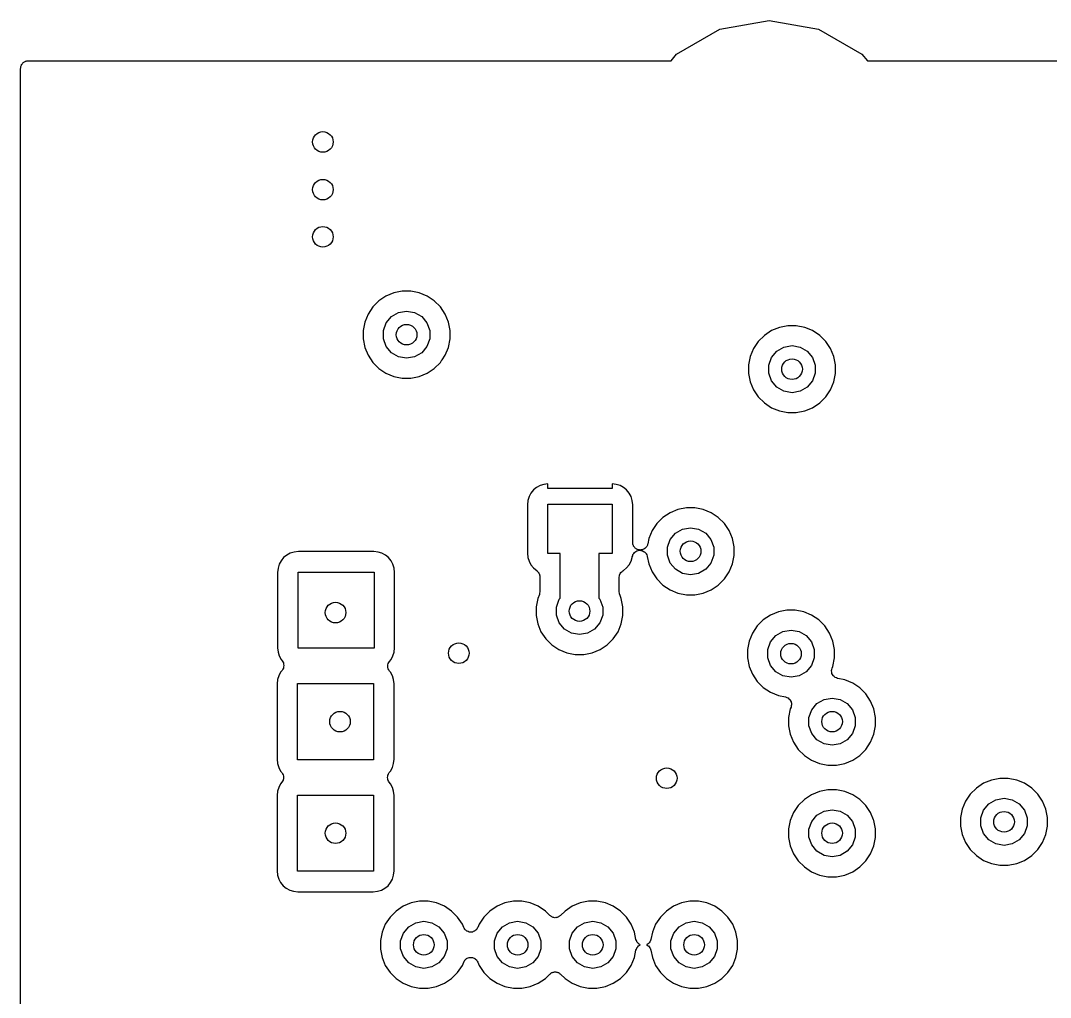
# Model space of a CAD drawing. Extents: x 91.4 to 190.2, y -113.9 to -59.9.
# Drawn here: x 91.39 to 111.69, y -79.19 to -59.93 of the extents above; entities that cross this region are included whole.
import ezdxf

# ---------------------------------------------------------------- set-up
doc = ezdxf.new("R2010")
doc.units = 0
doc.header["$MEASUREMENT"] = 0
doc.layers.add('BLACK', color=7, linetype='CONTINUOUS')

msp = doc.modelspace()

# ---------------------------------------------------------------- linework, layer by layer
at = {"layer": 'BLACK', "linetype": 'CONTINUOUS'}
for p, q in [((104.322, -60.592), (105.178, -60.0983)), ((105.178, -60.0983), (106.15, -59.9268)), ((106.15, -59.9268), (107.122, -60.0983)), ((107.122, -60.0983), (107.978, -60.592)), ((104.215, -60.72), (104.322, -60.592)), ((107.978, -60.592), (108.085, -60.72)), ((91.39, -60.87), (91.3923, -60.8571)), ((91.39, -94.1997), (91.39, -60.87)), ((91.3923, -60.844), (91.3968, -60.8316)), ((91.3923, -60.8571), (91.3923, -60.844)), ((91.3968, -60.8316), (91.399, -60.8187)), ((91.399, -60.8187), (91.4056, -60.8073)), ((91.4056, -60.8073), (91.4101, -60.795)), ((91.4101, -60.795), (91.4185, -60.7849)), ((91.4185, -60.7849), (91.4251, -60.7736)), ((91.4251, -60.7736), (91.4351, -60.7651)), ((91.4351, -60.7651), (91.4436, -60.7551)), ((91.4436, -60.7551), (91.4549, -60.7485)), ((91.4549, -60.7485), (91.465, -60.7401)), ((91.465, -60.7401), (91.4773, -60.7356)), ((91.4773, -60.7356), (91.4887, -60.729)), ((91.4887, -60.729), (91.5016, -60.7268)), ((91.5016, -60.7268), (91.514, -60.7223)), ((91.514, -60.7223), (91.5271, -60.7223)), ((91.5271, -60.7223), (91.54, -60.72)), ((91.54, -60.72), (104.215, -60.72)), ((108.085, -60.72), (179.163, -60.72)), ((98.594, -65.3604), (98.4536, -65.4542)), ((98.75, -65.2957), (98.594, -65.3604)), ((98.9156, -65.2628), (98.75, -65.2957)), ((99.0844, -65.2628), (98.9156, -65.2628)), ((99.25, -65.2957), (99.0844, -65.2628)), ((99.406, -65.3604), (99.25, -65.2957)), ((99.5464, -65.4542), (99.406, -65.3604)), ((98.3342, -65.5736), (98.2404, -65.714)), ((98.4536, -65.4542), (98.3342, -65.5736)), ((99.6658, -65.5736), (99.5464, -65.4542)), ((99.7596, -65.714), (99.6658, -65.5736)), ((98.2404, -65.714), (98.1757, -65.87)), ((98.5979, -65.8879), (98.7016, -65.7644)), ((98.7016, -65.7644), (98.8412, -65.6837)), ((98.8412, -65.6837), (99, -65.6557)), ((99, -65.6557), (99.1588, -65.6837)), ((99.1588, -65.6837), (99.2984, -65.7644)), ((99.2984, -65.7644), (99.4021, -65.8879)), ((99.8243, -65.87), (99.7596, -65.714)), ((98.1757, -65.87), (98.1428, -66.0356)), ((98.5428, -66.0394), (98.5979, -65.8879)), ((99.4021, -65.8879), (99.4572, -66.0394)), ((99.8572, -66.0356), (99.8243, -65.87)), ((106.35, -65.9757), (106.194, -66.0404)), ((106.516, -65.9428), (106.35, -65.9757)), ((106.684, -65.9428), (106.516, -65.9428)), ((106.85, -65.9757), (106.684, -65.9428)), ((107.006, -66.0404), (106.85, -65.9757)), ((98.1428, -66.0356), (98.1428, -66.2044)), ((98.5428, -66.2006), (98.5428, -66.0394)), ((99.4572, -66.0394), (99.4572, -66.2006)), ((99.8572, -66.2044), (99.8572, -66.0356)), ((106.054, -66.1342), (105.934, -66.2536)), ((106.194, -66.0404), (106.054, -66.1342)), ((107.146, -66.1342), (107.006, -66.0404)), ((107.266, -66.2536), (107.146, -66.1342)), ((98.1428, -66.2044), (98.1757, -66.37)), ((98.1757, -66.37), (98.2404, -66.526)), ((98.5979, -66.3521), (98.5428, -66.2006)), ((98.7016, -66.4756), (98.5979, -66.3521)), ((99.4021, -66.3521), (99.2984, -66.4756)), ((99.4572, -66.2006), (99.4021, -66.3521)), ((99.7596, -66.526), (99.8243, -66.37)), ((99.8243, -66.37), (99.8572, -66.2044)), ((105.84, -66.394), (105.776, -66.55)), ((105.934, -66.2536), (105.84, -66.394)), ((106.302, -66.4444), (106.441, -66.3637)), ((106.441, -66.3637), (106.6, -66.3357)), ((106.6, -66.3357), (106.759, -66.3637)), ((106.759, -66.3637), (106.898, -66.4444)), ((107.36, -66.394), (107.266, -66.2536)), ((107.424, -66.55), (107.36, -66.394)), ((98.2404, -66.526), (98.3342, -66.6664)), ((98.8412, -66.5563), (98.7016, -66.4756)), ((99, -66.5843), (98.8412, -66.5563)), ((99.1588, -66.5563), (99, -66.5843)), ((99.2984, -66.4756), (99.1588, -66.5563)), ((99.6986, -66.6175), (99.7596, -66.526)), ((105.776, -66.55), (105.743, -66.7156)), ((106.143, -66.7194), (106.198, -66.5679)), ((106.198, -66.5679), (106.302, -66.4444)), ((106.898, -66.4444), (107.002, -66.5679)), ((107.002, -66.5679), (107.057, -66.7194)), ((107.457, -66.7156), (107.424, -66.55)), ((98.3342, -66.6664), (98.4536, -66.7858)), ((98.4536, -66.7858), (98.594, -66.8796)), ((99.406, -66.8796), (99.5464, -66.7858)), ((99.5464, -66.7858), (99.6658, -66.6664)), ((99.6658, -66.6664), (99.6985, -66.6175)), ((99.6985, -66.6175), (99.6986, -66.6175)), ((105.743, -66.7156), (105.743, -66.8844)), ((106.143, -66.8806), (106.143, -66.7194)), ((107.057, -66.7194), (107.057, -66.8806)), ((107.457, -66.8844), (107.457, -66.7156)), ((98.594, -66.8796), (98.75, -66.9443)), ((98.75, -66.9443), (98.9156, -66.9772)), ((98.9156, -66.9772), (99.0844, -66.9772)), ((99.0844, -66.9772), (99.25, -66.9443)), ((99.25, -66.9443), (99.406, -66.8796)), ((105.743, -66.8844), (105.776, -67.05)), ((106.198, -67.0321), (106.143, -66.8806)), ((107.057, -66.8806), (107.002, -67.0321)), ((107.424, -67.05), (107.457, -66.8844)), ((105.776, -67.05), (105.84, -67.206)), ((105.84, -67.206), (105.934, -67.3464)), ((106.302, -67.1556), (106.198, -67.0321)), ((106.441, -67.2363), (106.302, -67.1556)), ((106.898, -67.1556), (106.759, -67.2363)), ((107.002, -67.0321), (106.898, -67.1556)), ((107.266, -67.3464), (107.36, -67.206)), ((107.36, -67.206), (107.424, -67.05)), ((105.934, -67.3464), (106.054, -67.4658)), ((106.6, -67.2643), (106.441, -67.2363)), ((106.759, -67.2363), (106.6, -67.2643)), ((107.146, -67.4658), (107.266, -67.3464)), ((106.054, -67.4658), (106.194, -67.5596)), ((106.194, -67.5596), (106.35, -67.6243)), ((106.85, -67.6243), (107.006, -67.5596)), ((107.006, -67.5596), (107.146, -67.4658)), ((106.35, -67.6243), (106.516, -67.6572)), ((106.516, -67.6572), (106.684, -67.6572)), ((106.684, -67.6572), (106.85, -67.6243)), ((101.501, -69.1808), (101.451, -69.2417)), ((101.562, -69.1308), (101.501, -69.1808)), ((101.631, -69.0937), (101.562, -69.1308)), ((101.707, -69.0708), (101.631, -69.0937)), ((101.785, -69.0631), (101.707, -69.0708)), ((101.785, -69.155), (101.785, -69.0631)), ((103.055, -69.155), (101.785, -69.155)), ((103.133, -69.0708), (103.055, -69.0631)), ((103.055, -69.0631), (103.055, -69.155)), ((103.209, -69.0937), (103.133, -69.0708)), ((103.278, -69.1308), (103.209, -69.0937)), ((103.339, -69.1808), (103.278, -69.1308)), ((103.389, -69.2417), (103.339, -69.1808)), ((101.391, -69.3866), (101.382, -69.4724)), ((101.414, -69.3112), (101.391, -69.3866)), ((101.451, -69.2417), (101.414, -69.3112)), ((103.426, -69.3112), (103.389, -69.2417)), ((103.449, -69.3866), (103.426, -69.3112)), ((103.458, -69.4724), (103.449, -69.3866)), ((101.382, -69.4724), (101.382, -70.4276)), ((101.785, -70.435), (101.785, -69.465)), ((101.785, -69.465), (103.055, -69.465)), ((103.055, -69.465), (103.055, -70.435)), ((103.458, -70.2162), (103.458, -69.4724)), ((104.194, -69.6304), (104.054, -69.7242)), ((104.35, -69.5657), (104.194, -69.6304)), ((104.516, -69.5328), (104.35, -69.5657)), ((104.684, -69.5328), (104.516, -69.5328)), ((104.85, -69.5657), (104.684, -69.5328)), ((105.006, -69.6304), (104.85, -69.5657)), ((105.146, -69.7242), (105.006, -69.6304)), ((103.934, -69.8436), (103.84, -69.984)), ((104.054, -69.7242), (103.934, -69.8436)), ((105.266, -69.8436), (105.146, -69.7242)), ((105.36, -69.984), (105.266, -69.8436)), ((103.84, -69.984), (103.776, -70.14)), ((104.198, -70.1579), (104.302, -70.0344)), ((104.302, -70.0344), (104.441, -69.9537)), ((104.441, -69.9537), (104.6, -69.9257)), ((104.6, -69.9257), (104.759, -69.9537)), ((104.759, -69.9537), (104.898, -70.0344)), ((104.898, -70.0344), (105.002, -70.1579)), ((105.424, -70.14), (105.36, -69.984)), ((103.46, -70.2276), (103.458, -70.2162)), ((103.459, -70.239), (103.46, -70.2276)), ((103.464, -70.253), (103.459, -70.239)), ((103.755, -70.2455), (103.751, -70.2562)), ((103.776, -70.14), (103.755, -70.2455)), ((104.143, -70.3094), (104.198, -70.1579)), ((105.002, -70.1579), (105.057, -70.3094)), ((105.457, -70.3056), (105.424, -70.14)), ((96.7062, -70.4287), (96.6367, -70.4658)), ((96.7816, -70.4058), (96.7062, -70.4287)), ((96.8674, -70.3973), (96.7816, -70.4058)), ((98.3526, -70.3973), (96.8674, -70.3973)), ((98.4384, -70.4058), (98.3526, -70.3973)), ((98.5138, -70.4287), (98.4384, -70.4058)), ((98.5833, -70.4658), (98.5138, -70.4287)), ((101.382, -70.4276), (101.391, -70.5134)), ((102.029, -70.435), (101.785, -70.435)), ((102.029, -71.3128), (102.029, -70.435)), ((103.055, -70.435), (102.791, -70.435)), ((102.791, -70.435), (102.791, -71.3128)), ((103.467, -70.2675), (103.464, -70.253)), ((103.464, -70.4563), (103.466, -70.4529)), ((103.466, -70.4529), (103.468, -70.449)), ((103.472, -70.2775), (103.467, -70.2675)), ((103.468, -70.449), (103.481, -70.4318)), ((103.476, -70.2884), (103.472, -70.2775)), ((103.485, -70.2999), (103.476, -70.2884)), ((103.481, -70.4318), (103.494, -70.4139)), ((103.493, -70.3126), (103.485, -70.2999)), ((103.502, -70.32), (103.493, -70.3126)), ((103.494, -70.4139), (103.498, -70.4116)), ((103.498, -70.4116), (103.5, -70.4084)), ((103.5, -70.4084), (103.519, -70.3969)), ((103.509, -70.329), (103.502, -70.32)), ((103.521, -70.3367), (103.509, -70.329)), ((103.519, -70.3969), (103.537, -70.3845)), ((103.533, -70.3461), (103.521, -70.3367)), ((103.543, -70.3501), (103.533, -70.3461)), ((103.537, -70.3845), (103.541, -70.3835)), ((103.541, -70.3835), (103.545, -70.3813)), ((103.553, -70.356), (103.543, -70.3501)), ((103.545, -70.3813), (103.566, -70.377)), ((103.568, -70.3589), (103.553, -70.356)), ((103.566, -70.377), (103.588, -70.3716)), ((103.582, -70.364), (103.568, -70.3589)), ((103.593, -70.364), (103.582, -70.364)), ((103.588, -70.3716), (103.592, -70.372)), ((103.592, -70.372), (103.596, -70.3712)), ((103.604, -70.3662), (103.593, -70.364)), ((103.596, -70.3712), (103.618, -70.3745)), ((103.619, -70.364), (103.604, -70.3662)), ((103.618, -70.3745), (103.64, -70.3767)), ((103.634, -70.364), (103.619, -70.364)), ((103.645, -70.36), (103.634, -70.364)), ((103.64, -70.3767), (103.643, -70.3785)), ((103.643, -70.3785), (103.647, -70.3791)), ((103.656, -70.3583), (103.645, -70.36)), ((103.647, -70.3791), (103.667, -70.3897)), ((103.669, -70.3512), (103.656, -70.3583)), ((103.667, -70.3897), (103.687, -70.3992)), ((103.683, -70.3461), (103.669, -70.3512)), ((103.691, -70.3387), (103.683, -70.3461)), ((103.687, -70.3992), (103.689, -70.4022)), ((103.689, -70.4022), (103.693, -70.4041)), ((103.702, -70.3332), (103.691, -70.3387)), ((103.693, -70.4041), (103.708, -70.4207)), ((103.711, -70.3221), (103.702, -70.3332)), ((103.708, -70.4207), (103.723, -70.4364)), ((103.723, -70.3126), (103.711, -70.3221)), ((103.728, -70.3027), (103.723, -70.3126)), ((103.723, -70.4364), (103.725, -70.4402)), ((103.725, -70.4402), (103.727, -70.4433)), ((103.727, -70.4433), (103.735, -70.4638)), ((103.736, -70.294), (103.728, -70.3027)), ((103.741, -70.2803), (103.736, -70.294)), ((103.749, -70.2675), (103.741, -70.2803)), ((103.751, -70.2562), (103.749, -70.2675)), ((104.143, -70.4706), (104.143, -70.3094)), ((105.057, -70.3094), (105.057, -70.4706)), ((105.457, -70.4744), (105.457, -70.3056)), ((96.4887, -70.6462), (96.4658, -70.7216)), ((96.5258, -70.5767), (96.4887, -70.6462)), ((96.5758, -70.5158), (96.5258, -70.5767)), ((96.6367, -70.4658), (96.5758, -70.5158)), ((98.6442, -70.5158), (98.5833, -70.4658)), ((98.6942, -70.5767), (98.6442, -70.5158)), ((98.7313, -70.6462), (98.6942, -70.5767)), ((98.7542, -70.7216), (98.7313, -70.6462)), ((101.391, -70.5134), (101.414, -70.5888)), ((101.414, -70.5888), (101.451, -70.6583)), ((103.389, -70.6583), (103.426, -70.5888)), ((103.426, -70.5888), (103.449, -70.5134)), ((103.449, -70.5134), (103.45, -70.5064)), ((103.45, -70.5064), (103.451, -70.5024)), ((103.451, -70.4983), (103.458, -70.4774)), ((103.451, -70.5024), (103.451, -70.4983)), ((103.458, -70.4774), (103.464, -70.4563)), ((103.735, -70.4638), (103.744, -70.4839)), ((103.744, -70.4839), (103.745, -70.488)), ((103.745, -70.488), (103.746, -70.4919)), ((103.746, -70.4919), (103.776, -70.64)), ((103.776, -70.64), (103.84, -70.796)), ((104.198, -70.6221), (104.143, -70.4706)), ((104.302, -70.7456), (104.198, -70.6221)), ((105.002, -70.6221), (104.898, -70.7456)), ((105.057, -70.4706), (105.002, -70.6221)), ((105.36, -70.796), (105.424, -70.64)), ((105.424, -70.64), (105.457, -70.4744)), ((96.4658, -70.7216), (96.4573, -70.8074)), ((96.4573, -70.8074), (96.4573, -72.2926)), ((96.86, -72.3), (96.86, -70.8)), ((96.86, -70.8), (98.36, -70.8)), ((98.36, -70.8), (98.36, -72.3)), ((98.7627, -70.8074), (98.7542, -70.7216)), ((98.7627, -72.2926), (98.7627, -70.8074)), ((101.451, -70.6583), (101.501, -70.7192)), ((101.501, -70.7192), (101.573, -70.7786)), ((101.573, -70.7786), (101.58, -70.7865)), ((101.58, -70.7865), (101.591, -70.795)), ((101.591, -70.795), (101.592, -70.7971)), ((101.592, -70.7971), (101.594, -70.7987)), ((101.594, -70.7987), (101.601, -70.8113)), ((101.601, -70.8113), (101.607, -70.8181)), ((101.607, -70.8181), (101.61, -70.826)), ((101.61, -70.826), (101.618, -70.8392)), ((101.618, -70.8392), (101.619, -70.8416)), ((101.619, -70.8416), (101.62, -70.8438)), ((101.62, -70.8438), (101.623, -70.8601)), ((101.623, -70.8601), (101.625, -70.8669)), ((103.196, -70.8777), (103.2, -70.8545)), ((103.2, -70.8545), (103.201, -70.8523)), ((103.201, -70.8523), (103.202, -70.8499)), ((103.202, -70.8499), (103.214, -70.8298)), ((103.214, -70.8298), (103.226, -70.8093)), ((103.226, -70.8093), (103.228, -70.8078)), ((103.228, -70.8078), (103.229, -70.8056)), ((103.229, -70.8056), (103.248, -70.791)), ((103.248, -70.791), (103.266, -70.7759)), ((103.266, -70.7759), (103.268, -70.775)), ((103.268, -70.775), (103.27, -70.7735)), ((103.27, -70.7735), (103.278, -70.7692)), ((103.278, -70.7692), (103.339, -70.7192)), ((103.339, -70.7192), (103.389, -70.6583)), ((103.84, -70.796), (103.934, -70.9364)), ((104.441, -70.8263), (104.302, -70.7456)), ((104.6, -70.8543), (104.441, -70.8263)), ((104.759, -70.8263), (104.6, -70.8543)), ((104.898, -70.7456), (104.759, -70.8263)), ((105.266, -70.9364), (105.36, -70.796)), ((101.625, -70.8669), (101.625, -70.8737)), ((101.625, -70.8737), (101.629, -70.8902)), ((101.629, -70.8902), (101.629, -70.8926)), ((101.629, -70.8926), (101.629, -70.8951)), ((101.629, -70.8951), (101.629, -71.1857)), ((103.191, -70.9009), (103.196, -70.8777)), ((103.191, -70.9033), (103.191, -70.9009)), ((103.191, -70.9058), (103.191, -70.9033)), ((103.191, -71.1857), (103.191, -70.9058)), ((103.934, -70.9364), (104.054, -71.0558)), ((104.054, -71.0558), (104.194, -71.1496)), ((105.006, -71.1496), (105.146, -71.0558)), ((105.146, -71.0558), (105.266, -70.9364)), ((101.618, -71.2431), (101.586, -71.32)), ((101.62, -71.237), (101.618, -71.2399)), ((101.618, -71.2399), (101.618, -71.2431)), ((101.624, -71.2145), (101.62, -71.237)), ((101.629, -71.1922), (101.624, -71.2145)), ((101.629, -71.1857), (101.628, -71.189)), ((101.628, -71.189), (101.629, -71.1922)), ((103.192, -71.189), (103.191, -71.1857)), ((103.191, -71.1922), (103.192, -71.189)), ((103.196, -71.2145), (103.191, -71.1922)), ((103.2, -71.237), (103.196, -71.2145)), ((103.202, -71.2399), (103.2, -71.237)), ((103.202, -71.2431), (103.202, -71.2399)), ((103.234, -71.32), (103.202, -71.2431)), ((104.194, -71.1496), (104.35, -71.2143)), ((104.35, -71.2143), (104.516, -71.2472)), ((104.516, -71.2472), (104.684, -71.2472)), ((104.684, -71.2472), (104.85, -71.2143)), ((104.85, -71.2143), (105.006, -71.1496)), ((101.586, -71.32), (101.553, -71.4856)), ((101.953, -71.4894), (102.008, -71.3379)), ((102.008, -71.3379), (102.029, -71.3128)), ((102.791, -71.3128), (102.812, -71.3379)), ((102.812, -71.3379), (102.867, -71.4894)), ((103.267, -71.4856), (103.234, -71.32)), ((101.553, -71.4856), (101.553, -71.6544)), ((101.553, -71.6544), (101.586, -71.82)), ((101.953, -71.6506), (101.953, -71.4894)), ((102.008, -71.8021), (101.953, -71.6506)), ((102.867, -71.6506), (102.812, -71.8021)), ((102.867, -71.4894), (102.867, -71.6506)), ((103.234, -71.82), (103.267, -71.6544)), ((103.267, -71.6544), (103.267, -71.4856)), ((106.174, -71.6504), (106.034, -71.7442)), ((106.33, -71.5857), (106.174, -71.6504)), ((106.496, -71.5528), (106.33, -71.5857)), ((106.664, -71.5528), (106.496, -71.5528)), ((106.83, -71.5857), (106.664, -71.5528)), ((106.986, -71.6504), (106.83, -71.5857)), ((107.126, -71.7442), (106.986, -71.6504)), ((101.586, -71.82), (101.65, -71.976)), ((102.112, -71.9256), (102.008, -71.8021)), ((102.812, -71.8021), (102.708, -71.9256)), ((103.17, -71.976), (103.234, -71.82)), ((105.914, -71.8636), (105.82, -72.004)), ((106.034, -71.7442), (105.914, -71.8636)), ((107.246, -71.8636), (107.126, -71.7442)), ((107.34, -72.004), (107.246, -71.8636)), ((101.65, -71.976), (101.744, -72.1164)), ((102.251, -72.0063), (102.112, -71.9256)), ((102.41, -72.0343), (102.251, -72.0063)), ((102.569, -72.0063), (102.41, -72.0343)), ((102.708, -71.9256), (102.569, -72.0063)), ((103.076, -72.1164), (103.17, -71.976)), ((105.82, -72.004), (105.756, -72.16)), ((106.178, -72.1779), (106.282, -72.0544)), ((106.282, -72.0544), (106.421, -71.9737)), ((106.421, -71.9737), (106.58, -71.9457)), ((106.58, -71.9457), (106.739, -71.9737)), ((106.739, -71.9737), (106.878, -72.0544)), ((106.878, -72.0544), (106.982, -72.1779)), ((107.404, -72.16), (107.34, -72.004)), ((101.744, -72.1164), (101.864, -72.2358)), ((101.864, -72.2358), (102.004, -72.3296)), ((102.816, -72.3296), (102.956, -72.2358)), ((102.956, -72.2358), (103.076, -72.1164)), ((105.756, -72.16), (105.723, -72.3256)), ((106.123, -72.3294), (106.178, -72.1779)), ((106.982, -72.1779), (107.037, -72.3294)), ((107.437, -72.3256), (107.404, -72.16)), ((96.4573, -72.2926), (96.4658, -72.3784)), ((96.4658, -72.3784), (96.4887, -72.4538)), ((96.4887, -72.4538), (96.5258, -72.5233)), ((98.36, -72.3), (96.86, -72.3)), ((98.6942, -72.5233), (98.7313, -72.4538)), ((98.7313, -72.4538), (98.7542, -72.3784)), ((98.7542, -72.3784), (98.7627, -72.2926)), ((102.004, -72.3296), (102.16, -72.3943)), ((102.16, -72.3943), (102.326, -72.4272)), ((102.326, -72.4272), (102.494, -72.4272)), ((102.494, -72.4272), (102.66, -72.3943)), ((102.66, -72.3943), (102.816, -72.3296)), ((105.723, -72.3256), (105.723, -72.4944)), ((106.123, -72.4906), (106.123, -72.3294)), ((107.037, -72.3294), (107.037, -72.4906)), ((107.437, -72.4944), (107.437, -72.3256)), ((96.5258, -72.5233), (96.5467, -72.5487)), ((96.5467, -72.5487), (96.5587, -72.57)), ((96.5587, -72.57), (96.5711, -72.5911)), ((96.5711, -72.5911), (96.5714, -72.5927)), ((96.5714, -72.5927), (96.5722, -72.5941)), ((96.5722, -72.5941), (96.5762, -72.6182)), ((96.5762, -72.6696), (96.5722, -72.6937)), ((96.5762, -72.6182), (96.5807, -72.6423)), ((96.5807, -72.6455), (96.5762, -72.6696)), ((96.5807, -72.6423), (96.5805, -72.6439)), ((96.5805, -72.6439), (96.5807, -72.6455)), ((98.6293, -72.6545), (98.6338, -72.6304)), ((98.6295, -72.6561), (98.6293, -72.6545)), ((98.6293, -72.6577), (98.6295, -72.6561)), ((98.6338, -72.6817), (98.6293, -72.6577)), ((98.6338, -72.6304), (98.6378, -72.6063)), ((98.6378, -72.7059), (98.6338, -72.6817)), ((98.6378, -72.6063), (98.6386, -72.6049)), ((98.6386, -72.6049), (98.6389, -72.6033)), ((98.6389, -72.6033), (98.6513, -72.5822)), ((98.6513, -72.5822), (98.6633, -72.5609)), ((98.6633, -72.5609), (98.6942, -72.5233)), ((105.723, -72.4944), (105.756, -72.66)), ((105.756, -72.66), (105.82, -72.816)), ((106.178, -72.6421), (106.123, -72.4906)), ((106.282, -72.7656), (106.178, -72.6421)), ((106.982, -72.6421), (106.878, -72.7656)), ((107.037, -72.4906), (106.982, -72.6421)), ((107.39, -72.6933), (107.404, -72.66)), ((107.404, -72.66), (107.437, -72.4944)), ((96.4787, -72.8462), (96.4558, -72.9216)), ((96.5158, -72.7767), (96.4787, -72.8462)), ((96.5467, -72.7391), (96.5158, -72.7767)), ((96.5587, -72.7178), (96.5467, -72.7391)), ((96.5711, -72.6967), (96.5587, -72.7178)), ((96.5714, -72.6951), (96.5711, -72.6967)), ((96.5722, -72.6937), (96.5714, -72.6951)), ((98.6386, -72.7073), (98.6378, -72.7059)), ((98.6389, -72.7089), (98.6386, -72.7073)), ((98.6513, -72.7299), (98.6389, -72.7089)), ((98.6633, -72.7513), (98.6513, -72.7299)), ((98.6842, -72.7767), (98.6633, -72.7513)), ((98.7213, -72.8462), (98.6842, -72.7767)), ((98.7442, -72.9216), (98.7213, -72.8462)), ((105.82, -72.816), (105.914, -72.9564)), ((106.421, -72.8463), (106.282, -72.7656)), ((106.58, -72.8743), (106.421, -72.8463)), ((106.739, -72.8463), (106.58, -72.8743)), ((106.878, -72.7656), (106.739, -72.8463)), ((107.379, -72.7442), (107.384, -72.7203)), ((107.379, -72.7458), (107.379, -72.7442)), ((107.379, -72.7475), (107.379, -72.7458)), ((107.383, -72.7716), (107.379, -72.7475)), ((107.386, -72.7958), (107.383, -72.7716)), ((107.384, -72.7203), (107.389, -72.6964)), ((107.387, -72.7973), (107.386, -72.7958)), ((107.387, -72.7989), (107.387, -72.7973)), ((107.399, -72.8204), (107.387, -72.7989)), ((107.389, -72.6964), (107.39, -72.6949)), ((107.39, -72.6949), (107.39, -72.6933)), ((107.41, -72.842), (107.399, -72.8204)), ((107.411, -72.8432), (107.41, -72.842)), ((107.412, -72.8446), (107.411, -72.8432)), ((107.43, -72.8607), (107.412, -72.8446)), ((107.448, -72.8772), (107.43, -72.8607)), ((107.45, -72.8779), (107.448, -72.8772)), ((107.451, -72.879), (107.45, -72.8779)), ((107.474, -72.8878), (107.451, -72.879)), ((107.497, -72.8972), (107.474, -72.8878)), ((96.4558, -72.9216), (96.4473, -73.0074)), ((96.4473, -73.0074), (96.4473, -74.4926)), ((96.85, -74.5), (96.85, -73)), ((96.85, -73), (98.35, -73)), ((98.35, -73), (98.35, -74.5)), ((98.7527, -73.0074), (98.7442, -72.9216)), ((98.7527, -74.4926), (98.7527, -73.0074)), ((105.914, -72.9564), (106.034, -73.0758)), ((106.034, -73.0758), (106.174, -73.1696)), ((107.498, -72.8972), (107.497, -72.8972)), ((107.5, -72.8978), (107.498, -72.8972)), ((107.64, -72.9257), (107.5, -72.8978)), ((107.796, -72.9904), (107.64, -72.9257)), ((107.936, -73.0842), (107.796, -72.9904)), ((108.056, -73.2036), (107.936, -73.0842)), ((106.174, -73.1696), (106.33, -73.2343)), ((106.33, -73.2343), (106.47, -73.2622)), ((106.47, -73.2622), (106.472, -73.2628)), ((106.472, -73.2628), (106.473, -73.2628)), ((106.473, -73.2628), (106.496, -73.2722)), ((106.496, -73.2722), (106.519, -73.281)), ((106.519, -73.281), (106.52, -73.2821)), ((106.52, -73.2821), (106.522, -73.2828)), ((106.522, -73.2828), (106.54, -73.2993)), ((107.231, -73.3137), (107.39, -73.2857)), ((107.39, -73.2857), (107.549, -73.3137)), ((108.15, -73.344), (108.056, -73.2036)), ((106.566, -73.5), (106.533, -73.6656)), ((106.54, -73.2993), (106.558, -73.3154)), ((106.558, -73.3154), (106.559, -73.3168)), ((106.559, -73.3168), (106.56, -73.318)), ((106.56, -73.318), (106.571, -73.3396)), ((106.58, -73.4667), (106.566, -73.5)), ((106.571, -73.3396), (106.583, -73.3611)), ((106.581, -73.4636), (106.58, -73.4651)), ((106.58, -73.4651), (106.58, -73.4667)), ((106.586, -73.4397), (106.581, -73.4636)), ((106.583, -73.3611), (106.583, -73.3627)), ((106.583, -73.3627), (106.584, -73.3642)), ((106.584, -73.3642), (106.587, -73.3884)), ((106.591, -73.4158), (106.586, -73.4397)), ((106.587, -73.3884), (106.591, -73.4125)), ((106.591, -73.4125), (106.591, -73.4142)), ((106.591, -73.4142), (106.591, -73.4158)), ((106.988, -73.5179), (107.092, -73.3944)), ((107.092, -73.3944), (107.231, -73.3137)), ((107.549, -73.3137), (107.688, -73.3944)), ((107.688, -73.3944), (107.792, -73.5179)), ((108.214, -73.5), (108.15, -73.344)), ((108.247, -73.6656), (108.214, -73.5)), ((106.533, -73.6656), (106.533, -73.8344)), ((106.933, -73.6694), (106.988, -73.5179)), ((106.933, -73.8306), (106.933, -73.6694)), ((107.792, -73.5179), (107.847, -73.6694)), ((107.847, -73.6694), (107.847, -73.8306)), ((108.247, -73.8344), (108.247, -73.6656)), ((106.533, -73.8344), (106.566, -74)), ((106.988, -73.9821), (106.933, -73.8306)), ((107.847, -73.8306), (107.792, -73.9821)), ((108.214, -74), (108.247, -73.8344)), ((106.566, -74), (106.63, -74.156)), ((107.092, -74.1056), (106.988, -73.9821)), ((107.231, -74.1863), (107.092, -74.1056)), ((107.688, -74.1056), (107.549, -74.1863)), ((107.792, -73.9821), (107.688, -74.1056)), ((108.15, -74.156), (108.214, -74)), ((106.63, -74.156), (106.724, -74.2964)), ((106.724, -74.2964), (106.844, -74.4158)), ((107.39, -74.2143), (107.231, -74.1863)), ((107.549, -74.1863), (107.39, -74.2143)), ((107.936, -74.4158), (108.056, -74.2964)), ((108.056, -74.2964), (108.15, -74.156)), ((96.4473, -74.4926), (96.4558, -74.5784)), ((98.35, -74.5), (96.85, -74.5)), ((98.7442, -74.5784), (98.7527, -74.4926)), ((106.844, -74.4158), (106.984, -74.5096)), ((106.984, -74.5096), (107.14, -74.5743)), ((107.64, -74.5743), (107.796, -74.5096)), ((107.796, -74.5096), (107.936, -74.4158)), ((96.4558, -74.5784), (96.4787, -74.6538)), ((96.4787, -74.6538), (96.5158, -74.7233)), ((98.6842, -74.7233), (98.7213, -74.6538)), ((98.7213, -74.6538), (98.7442, -74.5784)), ((107.14, -74.5743), (107.306, -74.6072)), ((107.306, -74.6072), (107.474, -74.6072)), ((107.474, -74.6072), (107.64, -74.5743)), ((96.5158, -74.7233), (96.5417, -74.7548)), ((96.5417, -74.7548), (96.5537, -74.7761)), ((96.5537, -74.7761), (96.5661, -74.7972)), ((96.5661, -74.9028), (96.5537, -74.9239)), ((96.5661, -74.7972), (96.5664, -74.7988)), ((96.5664, -74.9012), (96.5661, -74.9028)), ((96.5664, -74.7988), (96.5672, -74.8002)), ((96.5672, -74.8998), (96.5664, -74.9012)), ((96.5672, -74.8002), (96.5712, -74.8243)), ((96.5712, -74.8757), (96.5672, -74.8998)), ((96.5712, -74.8243), (96.5757, -74.8484)), ((96.5757, -74.8516), (96.5712, -74.8757)), ((96.5757, -74.8484), (96.5755, -74.85)), ((96.5755, -74.85), (96.5757, -74.8516)), ((98.6243, -74.8484), (98.6288, -74.8244)), ((98.6245, -74.85), (98.6243, -74.8484)), ((98.6243, -74.8516), (98.6245, -74.85)), ((98.6288, -74.8756), (98.6243, -74.8516)), ((98.6288, -74.8244), (98.6328, -74.8002)), ((98.6328, -74.8998), (98.6288, -74.8756)), ((98.6328, -74.8002), (98.6336, -74.7988)), ((98.6336, -74.9012), (98.6328, -74.8998)), ((98.6336, -74.7988), (98.6339, -74.7972)), ((98.6339, -74.9028), (98.6336, -74.9012)), ((98.6339, -74.7972), (98.6463, -74.7761)), ((98.6463, -74.9239), (98.6339, -74.9028)), ((98.6463, -74.7761), (98.6583, -74.7548)), ((98.6583, -74.7548), (98.6842, -74.7233)), ((110.53, -74.9008), (110.374, -74.9654)), ((110.696, -74.8678), (110.53, -74.9008)), ((110.864, -74.8678), (110.696, -74.8678)), ((111.03, -74.9008), (110.864, -74.8678)), ((111.186, -74.9654), (111.03, -74.9008)), ((96.4558, -75.1216), (96.4473, -75.2074)), ((96.4787, -75.0462), (96.4558, -75.1216)), ((96.5158, -74.9767), (96.4787, -75.0462)), ((96.5417, -74.9452), (96.5158, -74.9767)), ((96.5537, -74.9239), (96.5417, -74.9452)), ((98.6583, -74.9452), (98.6463, -74.9239)), ((98.6842, -74.9767), (98.6583, -74.9452)), ((98.7213, -75.0462), (98.6842, -74.9767)), ((98.7442, -75.1216), (98.7213, -75.0462)), ((98.7527, -75.2074), (98.7442, -75.1216)), ((107.306, -75.0928), (107.14, -75.1257)), ((107.474, -75.0928), (107.306, -75.0928)), ((107.64, -75.1257), (107.474, -75.0928)), ((110.234, -75.0592), (110.114, -75.1786)), ((110.374, -74.9654), (110.234, -75.0592)), ((111.326, -75.0592), (111.186, -74.9654)), ((111.446, -75.1786), (111.326, -75.0592)), ((96.4473, -75.2074), (96.4473, -76.6926)), ((96.85, -76.7), (96.85, -75.2)), ((96.85, -75.2), (98.35, -75.2)), ((98.35, -75.2), (98.35, -76.7)), ((98.7527, -76.6926), (98.7527, -75.2074)), ((106.844, -75.2842), (106.724, -75.4036)), ((106.984, -75.1904), (106.844, -75.2842)), ((107.14, -75.1257), (106.984, -75.1904)), ((107.796, -75.1904), (107.64, -75.1257)), ((107.936, -75.2842), (107.796, -75.1904)), ((108.056, -75.4036), (107.936, -75.2842)), ((110.02, -75.319), (109.956, -75.475)), ((110.114, -75.1786), (110.02, -75.319)), ((110.482, -75.3694), (110.621, -75.2888)), ((110.621, -75.2888), (110.78, -75.2608)), ((110.78, -75.2608), (110.939, -75.2888)), ((110.939, -75.2888), (111.078, -75.3694)), ((111.54, -75.319), (111.446, -75.1786)), ((111.604, -75.475), (111.54, -75.319)), ((106.724, -75.4036), (106.63, -75.544)), ((107.092, -75.5944), (107.231, -75.5137)), ((107.231, -75.5137), (107.39, -75.4857)), ((107.39, -75.4857), (107.549, -75.5137)), ((107.549, -75.5137), (107.688, -75.5944)), ((108.15, -75.544), (108.056, -75.4036)), ((109.956, -75.475), (109.923, -75.6406)), ((110.323, -75.6444), (110.378, -75.4929)), ((110.378, -75.4929), (110.482, -75.3694)), ((111.078, -75.3694), (111.182, -75.4929)), ((111.182, -75.4929), (111.237, -75.6444)), ((111.637, -75.6406), (111.604, -75.475)), ((106.566, -75.7), (106.533, -75.8656)), ((106.63, -75.544), (106.566, -75.7)), ((106.933, -75.8694), (106.988, -75.7179)), ((106.988, -75.7179), (107.092, -75.5944)), ((107.688, -75.5944), (107.792, -75.7179)), ((107.792, -75.7179), (107.847, -75.8694)), ((108.207, -75.6832), (108.15, -75.544)), ((108.214, -75.7), (108.207, -75.6832)), ((108.207, -75.6832), (108.207, -75.6832)), ((108.247, -75.8656), (108.214, -75.7)), ((109.923, -75.6406), (109.923, -75.8094)), ((110.323, -75.8056), (110.323, -75.6444)), ((111.237, -75.6444), (111.237, -75.8056)), ((111.637, -75.8094), (111.637, -75.6406)), ((106.533, -75.8656), (106.533, -76.0344)), ((106.933, -76.0306), (106.933, -75.8694)), ((107.847, -75.8694), (107.847, -76.0306)), ((108.247, -76.0344), (108.247, -75.8656)), ((109.923, -75.8094), (109.956, -75.975)), ((110.378, -75.9571), (110.323, -75.8056)), ((111.237, -75.8056), (111.182, -75.9571)), ((111.604, -75.975), (111.637, -75.8094)), ((106.533, -76.0344), (106.566, -76.2)), ((106.988, -76.1821), (106.933, -76.0306)), ((107.847, -76.0306), (107.792, -76.1821)), ((108.214, -76.2), (108.247, -76.0344)), ((109.956, -75.975), (110.02, -76.131)), ((110.02, -76.131), (110.114, -76.2714)), ((110.482, -76.0806), (110.378, -75.9571)), ((110.621, -76.1613), (110.482, -76.0806)), ((111.078, -76.0806), (110.939, -76.1613)), ((111.182, -75.9571), (111.078, -76.0806)), ((111.446, -76.2714), (111.54, -76.131)), ((111.54, -76.131), (111.604, -75.975)), ((106.566, -76.2), (106.63, -76.356)), ((107.092, -76.3056), (106.988, -76.1821)), ((107.231, -76.3863), (107.092, -76.3056)), ((107.688, -76.3056), (107.549, -76.3863)), ((107.792, -76.1821), (107.688, -76.3056)), ((108.15, -76.356), (108.214, -76.2)), ((110.114, -76.2714), (110.234, -76.3908)), ((110.78, -76.1893), (110.621, -76.1613)), ((110.939, -76.1613), (110.78, -76.1893)), ((111.326, -76.3908), (111.446, -76.2714)), ((106.63, -76.356), (106.724, -76.4964)), ((106.724, -76.4964), (106.844, -76.6158)), ((107.39, -76.4143), (107.231, -76.3863)), ((107.549, -76.3863), (107.39, -76.4143)), ((107.936, -76.6158), (108.056, -76.4964)), ((108.056, -76.4964), (108.15, -76.356)), ((110.234, -76.3908), (110.374, -76.4847)), ((110.374, -76.4847), (110.53, -76.5493)), ((111.03, -76.5493), (111.186, -76.4847)), ((111.186, -76.4847), (111.326, -76.3908)), ((96.4473, -76.6926), (96.4558, -76.7784)), ((98.35, -76.7), (96.85, -76.7)), ((98.7442, -76.7784), (98.7527, -76.6926)), ((106.844, -76.6158), (106.984, -76.7096)), ((106.984, -76.7096), (107.14, -76.7743)), ((107.64, -76.7743), (107.796, -76.7096)), ((107.796, -76.7096), (107.936, -76.6158)), ((110.53, -76.5493), (110.696, -76.5822)), ((110.696, -76.5822), (110.864, -76.5822)), ((110.864, -76.5822), (111.03, -76.5493)), ((96.4558, -76.7784), (96.4787, -76.8538)), ((96.4787, -76.8538), (96.5158, -76.9233)), ((96.5158, -76.9233), (96.5658, -76.9842)), ((98.6342, -76.9842), (98.6842, -76.9233)), ((98.6842, -76.9233), (98.7213, -76.8538)), ((98.7213, -76.8538), (98.7442, -76.7784)), ((107.14, -76.7743), (107.306, -76.8072)), ((107.306, -76.8072), (107.474, -76.8072)), ((107.474, -76.8072), (107.64, -76.7743)), ((96.5658, -76.9842), (96.6267, -77.0342)), ((96.6267, -77.0342), (96.6962, -77.0713)), ((96.6962, -77.0713), (96.7716, -77.0942)), ((96.7716, -77.0942), (96.8574, -77.1027)), ((96.8574, -77.1027), (98.3426, -77.1027)), ((98.3426, -77.1027), (98.4284, -77.0942)), ((98.4284, -77.0942), (98.5038, -77.0713)), ((98.5038, -77.0713), (98.5733, -77.0342)), ((98.5733, -77.0342), (98.6342, -76.9842)), ((99.09, -77.3257), (98.934, -77.3904)), ((99.2556, -77.2928), (99.09, -77.3257)), ((99.4244, -77.2928), (99.2556, -77.2928)), ((99.59, -77.3257), (99.4244, -77.2928)), ((99.746, -77.3904), (99.59, -77.3257)), ((100.94, -77.3257), (100.784, -77.3904)), ((101.106, -77.2928), (100.94, -77.3257)), ((101.274, -77.2928), (101.106, -77.2928)), ((101.44, -77.3257), (101.274, -77.2928)), ((101.596, -77.3904), (101.44, -77.3257)), ((102.42, -77.3257), (102.264, -77.3904)), ((102.586, -77.2928), (102.42, -77.3257)), ((102.754, -77.2928), (102.586, -77.2928)), ((102.92, -77.3257), (102.754, -77.2928)), ((103.076, -77.3904), (102.92, -77.3257)), ((104.42, -77.3257), (104.264, -77.3904)), ((104.586, -77.2928), (104.42, -77.3257)), ((104.754, -77.2928), (104.586, -77.2928)), ((104.92, -77.3257), (104.754, -77.2928)), ((105.076, -77.3904), (104.92, -77.3257)), ((98.7936, -77.4842), (98.6742, -77.6036)), ((98.934, -77.3904), (98.7936, -77.4842)), ((99.8864, -77.4842), (99.746, -77.3904)), ((100.006, -77.6036), (99.8864, -77.4842)), ((100.644, -77.4842), (100.524, -77.6036)), ((100.784, -77.3904), (100.644, -77.4842)), ((101.736, -77.4842), (101.596, -77.3904)), ((101.824, -77.5717), (101.736, -77.4842)), ((102.124, -77.4842), (102.036, -77.5717)), ((102.264, -77.3904), (102.124, -77.4842)), ((103.216, -77.4842), (103.076, -77.3904)), ((103.336, -77.6036), (103.216, -77.4842)), ((104.124, -77.4842), (104.004, -77.6036)), ((104.264, -77.3904), (104.124, -77.4842)), ((105.216, -77.4842), (105.076, -77.3904)), ((105.336, -77.6036), (105.216, -77.4842)), ((98.5804, -77.744), (98.5157, -77.9)), ((98.6742, -77.6036), (98.5804, -77.744)), ((99.0416, -77.7944), (99.1812, -77.7137)), ((99.1812, -77.7137), (99.34, -77.6857)), ((99.34, -77.6857), (99.4988, -77.7137)), ((99.4988, -77.7137), (99.6384, -77.7944)), ((100.1, -77.744), (100.006, -77.6036)), ((100.126, -77.8086), (100.1, -77.744)), ((100.43, -77.744), (100.404, -77.8086)), ((100.524, -77.6036), (100.43, -77.744)), ((100.892, -77.7944), (101.031, -77.7137)), ((101.031, -77.7137), (101.19, -77.6857)), ((101.19, -77.6857), (101.349, -77.7137)), ((101.349, -77.7137), (101.488, -77.7944)), ((101.835, -77.5792), (101.824, -77.5717)), ((101.844, -77.5885), (101.835, -77.5792)), ((101.856, -77.594), (101.844, -77.5885)), ((101.867, -77.6016), (101.856, -77.594)), ((101.879, -77.6049), (101.867, -77.6016)), ((101.891, -77.6105), (101.879, -77.6049)), ((101.904, -77.6116), (101.891, -77.6105)), ((101.917, -77.615), (101.904, -77.6116)), ((101.93, -77.6139), (101.917, -77.615)), ((101.943, -77.615), (101.93, -77.6139)), ((101.956, -77.6116), (101.943, -77.615)), ((101.969, -77.6105), (101.956, -77.6116)), ((101.981, -77.6049), (101.969, -77.6105)), ((101.993, -77.6016), (101.981, -77.6049)), ((102.004, -77.594), (101.993, -77.6016)), ((102.016, -77.5885), (102.004, -77.594)), ((102.025, -77.5792), (102.016, -77.5885)), ((102.036, -77.5717), (102.025, -77.5792)), ((102.372, -77.7944), (102.511, -77.7137)), ((102.511, -77.7137), (102.67, -77.6857)), ((102.67, -77.6857), (102.829, -77.7137)), ((102.829, -77.7137), (102.968, -77.7944)), ((103.43, -77.744), (103.336, -77.6036)), ((103.494, -77.9), (103.43, -77.744)), ((103.91, -77.744), (103.846, -77.9)), ((104.004, -77.6036), (103.91, -77.744)), ((104.372, -77.7944), (104.511, -77.7137)), ((104.511, -77.7137), (104.67, -77.6857)), ((104.67, -77.6857), (104.829, -77.7137)), ((104.829, -77.7137), (104.968, -77.7944)), ((105.43, -77.744), (105.336, -77.6036)), ((105.494, -77.9), (105.43, -77.744)), ((98.5157, -77.9), (98.4828, -78.0656)), ((98.8828, -78.0694), (98.9379, -77.9179)), ((98.9379, -77.9179), (99.0416, -77.7944)), ((99.6384, -77.7944), (99.7421, -77.9179)), ((99.7421, -77.9179), (99.7972, -78.0694)), ((100.137, -77.8251), (100.126, -77.8086)), ((100.146, -77.8425), (100.137, -77.8251)), ((100.151, -77.847), (100.146, -77.8425)), ((100.154, -77.8525), (100.151, -77.847)), ((100.17, -77.8645), (100.154, -77.8525)), ((100.184, -77.8777), (100.17, -77.8645)), ((100.19, -77.8802), (100.184, -77.8777)), ((100.196, -77.8843), (100.19, -77.8802)), ((100.214, -77.8902), (100.196, -77.8843)), ((100.233, -77.8977), (100.214, -77.8902)), ((100.239, -77.8979), (100.233, -77.8977)), ((100.245, -77.8999), (100.239, -77.8979)), ((100.265, -77.8991), (100.245, -77.8999)), ((100.285, -77.8999), (100.265, -77.8991)), ((100.291, -77.8979), (100.285, -77.8999)), ((100.297, -77.8977), (100.291, -77.8979)), ((100.316, -77.8902), (100.297, -77.8977)), ((100.334, -77.8843), (100.316, -77.8902)), ((100.339, -77.8802), (100.334, -77.8843)), ((100.346, -77.8777), (100.339, -77.8802)), ((100.36, -77.8645), (100.346, -77.8777)), ((100.376, -77.8525), (100.36, -77.8645)), ((100.379, -77.847), (100.376, -77.8525)), ((100.384, -77.8425), (100.379, -77.847)), ((100.393, -77.8251), (100.384, -77.8425)), ((100.404, -77.8086), (100.393, -77.8251)), ((100.733, -78.0694), (100.788, -77.9179)), ((100.788, -77.9179), (100.892, -77.7944)), ((101.488, -77.7944), (101.592, -77.9179)), ((101.592, -77.9179), (101.647, -78.0694)), ((102.213, -78.0694), (102.268, -77.9179)), ((102.268, -77.9179), (102.372, -77.7944)), ((102.968, -77.7944), (103.072, -77.9179)), ((103.072, -77.9179), (103.127, -78.0694)), ((103.523, -78.0439), (103.494, -77.9)), ((103.846, -77.9), (103.817, -78.0439)), ((104.213, -78.0694), (104.268, -77.9179)), ((104.268, -77.9179), (104.372, -77.7944)), ((104.968, -77.7944), (105.072, -77.9179)), ((105.072, -77.9179), (105.127, -78.0694)), ((105.527, -78.0656), (105.494, -77.9)), ((98.4828, -78.0656), (98.4828, -78.2344)), ((98.8828, -78.2306), (98.8828, -78.0694)), ((99.7972, -78.0694), (99.7972, -78.2306)), ((100.733, -78.2306), (100.733, -78.0694)), ((101.647, -78.0694), (101.647, -78.2306)), ((102.213, -78.2306), (102.213, -78.0694)), ((103.127, -78.0694), (103.127, -78.2306)), ((103.531, -78.0651), (103.523, -78.0439)), ((103.538, -78.0867), (103.531, -78.0651)), ((103.541, -78.0893), (103.538, -78.0867)), ((103.542, -78.0924), (103.541, -78.0893)), ((103.557, -78.1096), (103.542, -78.0924)), ((103.571, -78.1274), (103.557, -78.1096)), ((103.574, -78.1291), (103.571, -78.1274)), ((103.576, -78.1316), (103.574, -78.1291)), ((103.574, -78.1709), (103.576, -78.1684)), ((103.596, -78.1426), (103.576, -78.1316)), ((103.576, -78.1684), (103.596, -78.1574)), ((103.608, -78.15), (103.596, -78.1426)), ((103.596, -78.1574), (103.608, -78.15)), ((103.744, -78.1426), (103.732, -78.15)), ((103.732, -78.15), (103.744, -78.1574)), ((103.764, -78.1316), (103.744, -78.1426)), ((103.744, -78.1574), (103.764, -78.1684)), ((103.766, -78.1291), (103.764, -78.1316)), ((103.764, -78.1684), (103.766, -78.1709)), ((103.769, -78.1274), (103.766, -78.1291)), ((103.783, -78.1096), (103.769, -78.1274)), ((103.798, -78.0924), (103.783, -78.1096)), ((103.799, -78.0893), (103.798, -78.0924)), ((103.802, -78.0867), (103.799, -78.0893)), ((103.809, -78.0651), (103.802, -78.0867)), ((103.817, -78.0439), (103.809, -78.0651)), ((104.213, -78.2306), (104.213, -78.0694)), ((105.127, -78.0694), (105.127, -78.2306)), ((105.527, -78.2344), (105.527, -78.0656)), ((98.4828, -78.2344), (98.5157, -78.4)), ((98.9379, -78.3821), (98.8828, -78.2306)), ((99.7972, -78.2306), (99.7421, -78.3821)), ((100.788, -78.3821), (100.733, -78.2306)), ((101.647, -78.2306), (101.592, -78.3821)), ((102.268, -78.3821), (102.213, -78.2306)), ((103.127, -78.2306), (103.072, -78.3821)), ((103.494, -78.4), (103.523, -78.2561)), ((103.523, -78.2561), (103.531, -78.2349)), ((103.531, -78.2349), (103.538, -78.2133)), ((103.538, -78.2133), (103.541, -78.2107)), ((103.541, -78.2107), (103.542, -78.2076)), ((103.542, -78.2076), (103.557, -78.1904)), ((103.557, -78.1904), (103.571, -78.1726)), ((103.571, -78.1726), (103.574, -78.1709)), ((103.766, -78.1709), (103.769, -78.1726)), ((103.769, -78.1726), (103.783, -78.1904)), ((103.783, -78.1904), (103.798, -78.2076)), ((103.798, -78.2076), (103.799, -78.2107)), ((103.799, -78.2107), (103.802, -78.2133)), ((103.802, -78.2133), (103.809, -78.2349)), ((103.809, -78.2349), (103.817, -78.2561)), ((103.817, -78.2561), (103.846, -78.4)), ((104.268, -78.3821), (104.213, -78.2306)), ((105.127, -78.2306), (105.072, -78.3821)), ((105.494, -78.4), (105.527, -78.2344)), ((98.5157, -78.4), (98.5804, -78.556)), ((98.5804, -78.556), (98.6742, -78.6964)), ((99.0416, -78.5056), (98.9379, -78.3821)), ((99.1812, -78.5863), (99.0416, -78.5056)), ((99.6384, -78.5056), (99.4988, -78.5863)), ((99.7421, -78.3821), (99.6384, -78.5056)), ((100.006, -78.6964), (100.1, -78.556)), ((100.1, -78.556), (100.126, -78.4914)), ((100.126, -78.4914), (100.137, -78.4749)), ((100.137, -78.4749), (100.146, -78.4575)), ((100.146, -78.4575), (100.151, -78.453)), ((100.151, -78.453), (100.154, -78.4475)), ((100.154, -78.4475), (100.17, -78.4355)), ((100.17, -78.4355), (100.184, -78.4223)), ((100.184, -78.4223), (100.19, -78.4198)), ((100.19, -78.4198), (100.196, -78.4157)), ((100.196, -78.4157), (100.214, -78.4098)), ((100.214, -78.4098), (100.233, -78.4023)), ((100.233, -78.4023), (100.239, -78.4021)), ((100.239, -78.4021), (100.245, -78.4001)), ((100.245, -78.4001), (100.265, -78.4009)), ((100.265, -78.4009), (100.285, -78.4001)), ((100.285, -78.4001), (100.291, -78.4021)), ((100.291, -78.4021), (100.297, -78.4023)), ((100.297, -78.4023), (100.316, -78.4098)), ((100.316, -78.4098), (100.334, -78.4157)), ((100.334, -78.4157), (100.339, -78.4198)), ((100.339, -78.4198), (100.346, -78.4223)), ((100.346, -78.4223), (100.36, -78.4355)), ((100.36, -78.4355), (100.376, -78.4475)), ((100.376, -78.4475), (100.379, -78.453)), ((100.379, -78.453), (100.384, -78.4575)), ((100.384, -78.4575), (100.393, -78.4749)), ((100.393, -78.4749), (100.404, -78.4914)), ((100.404, -78.4914), (100.43, -78.556)), ((100.43, -78.556), (100.524, -78.6964)), ((100.892, -78.5056), (100.788, -78.3821)), ((101.031, -78.5863), (100.892, -78.5056)), ((101.488, -78.5056), (101.349, -78.5863)), ((101.592, -78.3821), (101.488, -78.5056)), ((102.372, -78.5056), (102.268, -78.3821)), ((102.511, -78.5863), (102.372, -78.5056)), ((102.968, -78.5056), (102.829, -78.5863)), ((103.072, -78.3821), (102.968, -78.5056)), ((103.336, -78.6964), (103.43, -78.556)), ((103.43, -78.556), (103.494, -78.4)), ((103.846, -78.4), (103.91, -78.556)), ((103.91, -78.556), (104.004, -78.6964)), ((104.372, -78.5056), (104.268, -78.3821)), ((104.511, -78.5863), (104.372, -78.5056)), ((104.968, -78.5056), (104.829, -78.5863)), ((105.072, -78.3821), (104.968, -78.5056)), ((105.336, -78.6964), (105.43, -78.556)), ((105.43, -78.556), (105.494, -78.4)), ((98.6742, -78.6964), (98.7936, -78.8158)), ((99.34, -78.6143), (99.1812, -78.5863)), ((99.4988, -78.5863), (99.34, -78.6143)), ((99.8864, -78.8158), (100.006, -78.6964)), ((100.524, -78.6964), (100.644, -78.8158)), ((101.19, -78.6143), (101.031, -78.5863)), ((101.349, -78.5863), (101.19, -78.6143)), ((101.736, -78.8158), (101.824, -78.7283)), ((101.824, -78.7283), (101.835, -78.7208)), ((101.835, -78.7208), (101.844, -78.7115)), ((101.844, -78.7115), (101.856, -78.706)), ((101.856, -78.706), (101.867, -78.6984)), ((101.867, -78.6984), (101.879, -78.6951)), ((101.879, -78.6951), (101.891, -78.6895)), ((101.891, -78.6895), (101.904, -78.6884)), ((101.904, -78.6884), (101.917, -78.685)), ((101.917, -78.685), (101.93, -78.6861)), ((101.93, -78.6861), (101.943, -78.685)), ((101.943, -78.685), (101.956, -78.6884)), ((101.956, -78.6884), (101.969, -78.6895)), ((101.969, -78.6895), (101.981, -78.6951)), ((101.981, -78.6951), (101.993, -78.6984)), ((101.993, -78.6984), (102.004, -78.706)), ((102.004, -78.706), (102.016, -78.7115)), ((102.016, -78.7115), (102.025, -78.7208)), ((102.025, -78.7208), (102.036, -78.7283)), ((102.036, -78.7283), (102.124, -78.8158)), ((102.67, -78.6143), (102.511, -78.5863)), ((102.829, -78.5863), (102.67, -78.6143)), ((103.216, -78.8158), (103.336, -78.6964)), ((104.004, -78.6964), (104.124, -78.8158)), ((104.67, -78.6143), (104.511, -78.5863)), ((104.829, -78.5863), (104.67, -78.6143)), ((105.216, -78.8158), (105.336, -78.6964)), ((98.7936, -78.8158), (98.934, -78.9096)), ((98.934, -78.9096), (99.09, -78.9743)), ((99.09, -78.9743), (99.2556, -79.0072)), ((99.4244, -79.0072), (99.59, -78.9743)), ((99.59, -78.9743), (99.746, -78.9096)), ((99.746, -78.9096), (99.8864, -78.8158)), ((100.644, -78.8158), (100.784, -78.9096)), ((100.784, -78.9096), (100.94, -78.9743)), ((100.94, -78.9743), (101.106, -79.0072)), ((101.274, -79.0072), (101.44, -78.9743)), ((101.44, -78.9743), (101.596, -78.9096)), ((101.596, -78.9096), (101.736, -78.8158)), ((102.124, -78.8158), (102.264, -78.9096)), ((102.264, -78.9096), (102.42, -78.9743)), ((102.42, -78.9743), (102.586, -79.0072)), ((102.754, -79.0072), (102.92, -78.9743)), ((102.92, -78.9743), (103.076, -78.9096)), ((103.076, -78.9096), (103.216, -78.8158)), ((104.124, -78.8158), (104.264, -78.9096)), ((104.264, -78.9096), (104.42, -78.9743)), ((104.42, -78.9743), (104.586, -79.0072)), ((104.754, -79.0072), (104.92, -78.9743)), ((104.92, -78.9743), (105.076, -78.9096)), ((105.076, -78.9096), (105.216, -78.8158)), ((99.2556, -79.0072), (99.4244, -79.0072)), ((101.106, -79.0072), (101.274, -79.0072)), ((102.586, -79.0072), (102.754, -79.0072)), ((104.586, -79.0072), (104.754, -79.0072))]:
    msp.add_line(p, q, dxfattribs=at)
at = {"layer": 'BLACK'}
for centre in [(97.35, -62.32), (97.35, -63.26), (97.35, -64.19), (99, -66.12), (106.6, -66.8), (104.6, -70.39), (97.6, -71.6), (102.41, -71.57), (100.03, -72.4), (106.58, -72.41), (97.6875, -73.75), (107.39, -73.75), (104.13, -74.8656), (110.78, -75.725), (97.6, -75.95), (107.39, -75.95), (99.34, -78.15), (101.19, -78.15), (102.67, -78.15), (104.67, -78.15)]:
    msp.add_circle(centre, 0.2032, dxfattribs=at)

doc.saveas('drawing.dxf')
